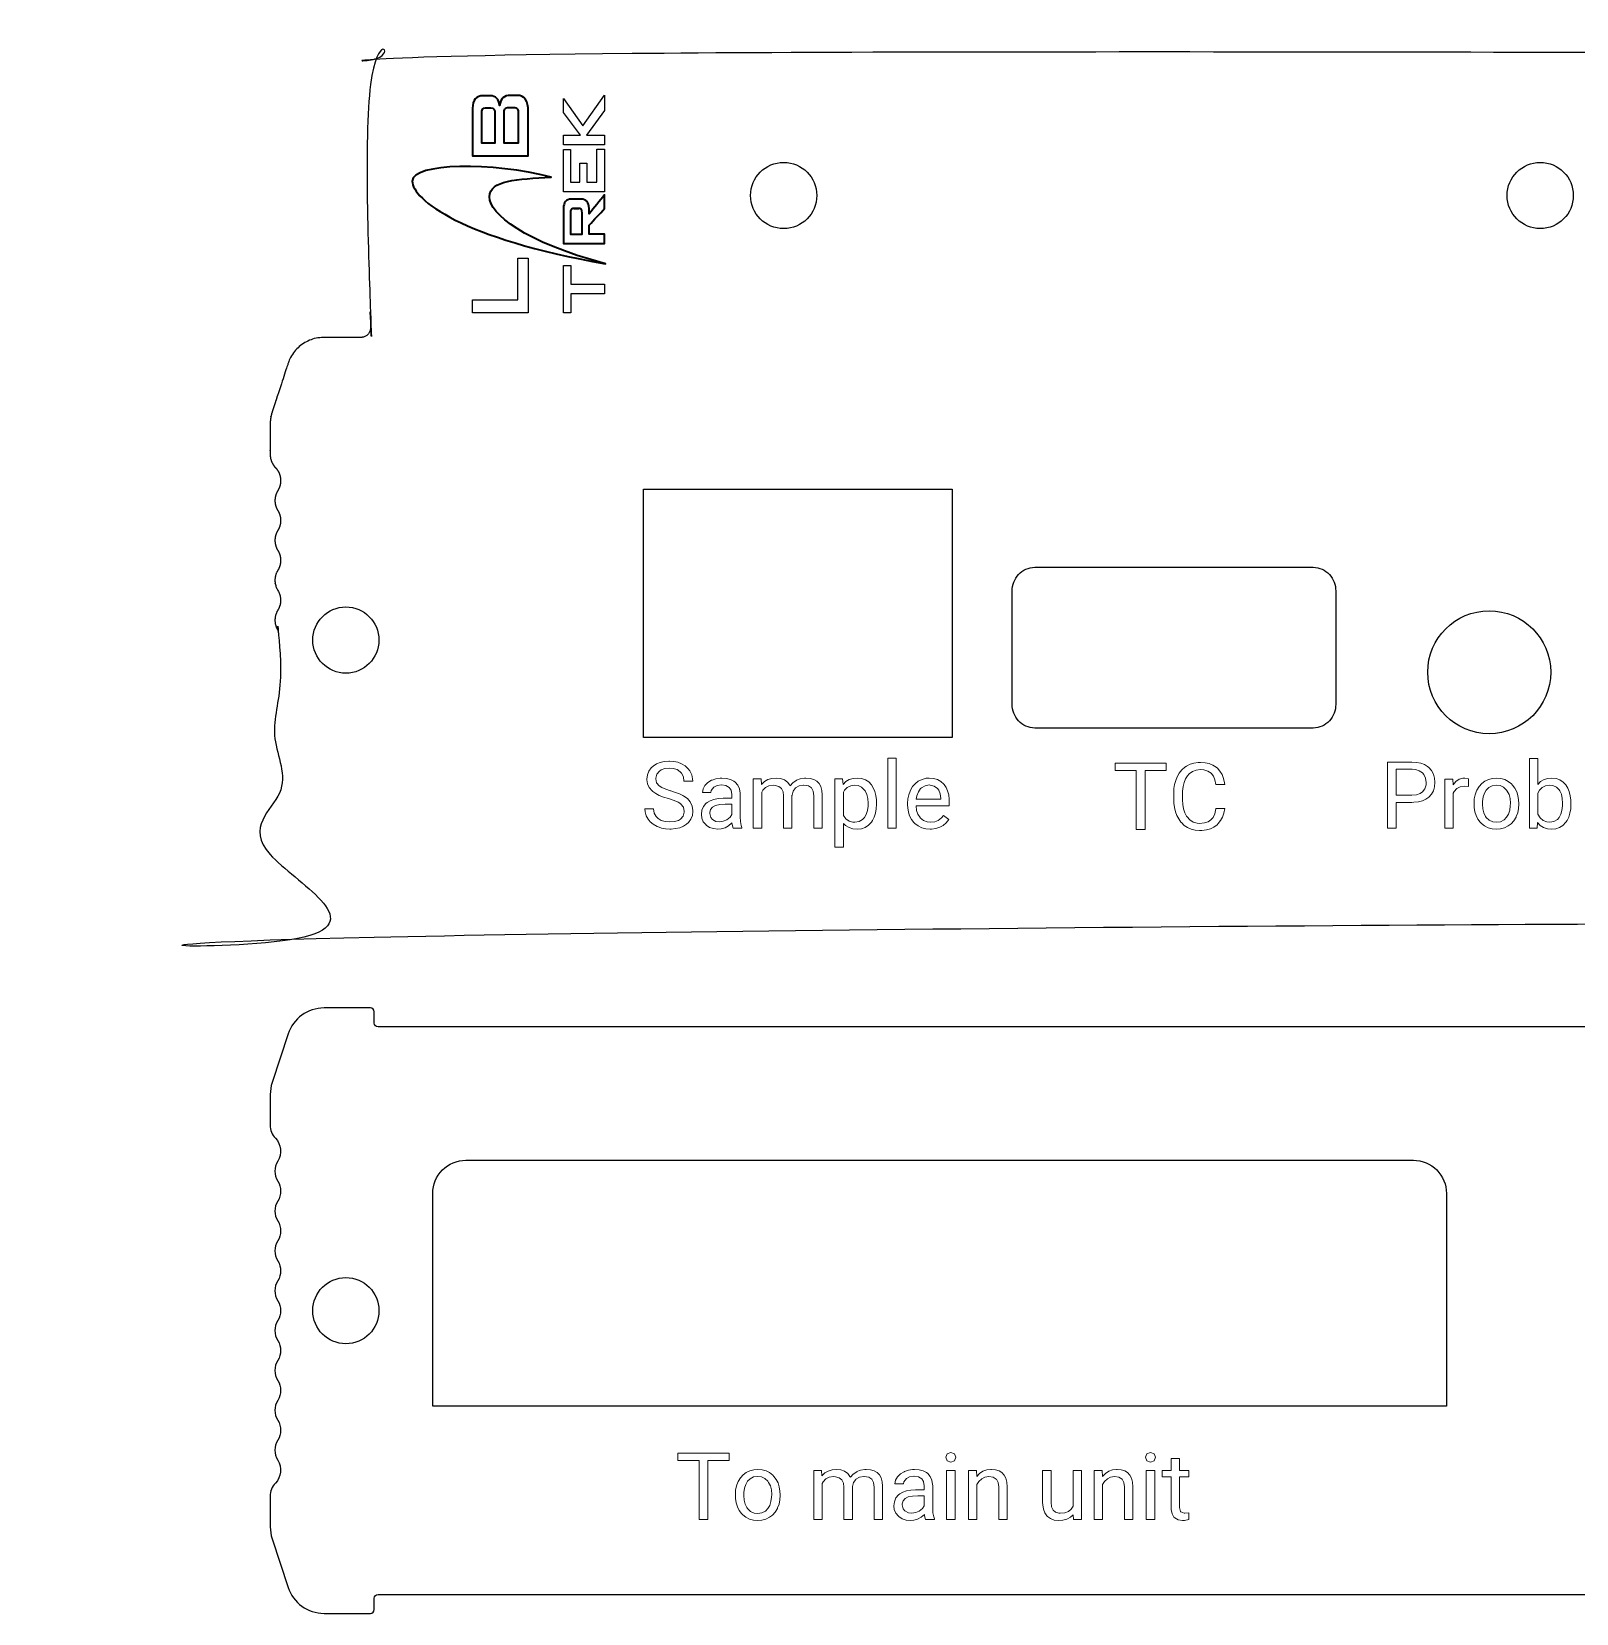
# Model space of a CAD drawing. Header units: inches. Extents: x -13 to 295, y 0 to 121.
# Drawn here: x -12.6 to 69.1, y 0 to 83.6 of the extents above; entities that cross this region are included whole.
import ezdxf

# ---------------------------------------------------------------- set-up
doc = ezdxf.new("R2010")
doc.units = ezdxf.units.IN
doc.header["$MEASUREMENT"] = 0
doc.layers.add('INCISIONI', color=3, linetype='Continuous')
doc.layers.add('TAGLIO', color=1, linetype='Continuous')

msp = doc.modelspace()

# ---------------------------------------------------------------- linework, layer by layer
at = {"layer": 'INCISIONI'}
for p, q in [((13.642, 77.036), (13.642, 77.036)), ((15.878, 74.034), (15.878, 74.034)), ((16.86, 74.262), (16.86, 74.262)), ((17.681, 72.4), (17.681, 72.4))]:
    msp.add_line(p, q, dxfattribs=at)
for points in [[(17.681, 77.624), (15.507, 77.624), (15.507, 78.134), (16.413, 78.134), (15.507, 79.339), (15.507, 80.072), (16.531, 78.631), (17.681, 80.249), (17.681, 79.436), (16.725, 78.134), (17.681, 78.134), (17.681, 77.624)], [(17.681, 75.146), (15.507, 75.146), (15.507, 77.37), (15.878, 77.37), (15.878, 75.652), (16.363, 75.652), (16.363, 76.654), (16.733, 76.654), (16.733, 75.652), (17.272, 75.652), (17.272, 77.391), (17.681, 77.391), (17.681, 75.146)], [(13.642, 68.75), (10.701, 68.75), (10.701, 69.433), (13.089, 69.433), (13.089, 71.639), (13.642, 71.639), (13.642, 68.75)], [(15.895, 70.25), (17.681, 70.25), (17.681, 69.745), (15.895, 69.745), (15.895, 68.747), (15.507, 68.747), (15.507, 71.253), (15.895, 71.253), (15.895, 70.25)]]:
    msp.add_lwpolyline(points, close=True, dxfattribs=at)
at = {"layer": 'INCISIONI', "color": 3, "lineweight": 0}
for points in [[(33.103, 45.195), (32.658, 45.195), (32.658, 41.504), (33.103, 41.504), (33.103, 41.504)], [(67.973, 41.472), (68.174, 41.539), (68.348, 41.652), (68.502, 41.814), (68.566, 41.907), (68.656, 42.09), (68.723, 42.294), (68.76, 42.52), (68.775, 42.77), (68.775, 42.808), (68.769, 42.982), (68.74, 43.22), (68.688, 43.435), (68.609, 43.624), (68.505, 43.789), (68.363, 43.94), (68.188, 44.056), (67.988, 44.123), (67.761, 44.146), (67.558, 44.129), (67.352, 44.068), (67.172, 43.964), (67.018, 43.812), (67.018, 45.192), (66.574, 45.192), (66.574, 41.498), (66.983, 41.498), (67.003, 41.8), (67.151, 41.646), (67.329, 41.539), (67.532, 41.472), (67.764, 41.451)], [(21.05, 43.063), (21.106, 43.046), (21.361, 42.962), (21.562, 42.874), (21.704, 42.787), (21.718, 42.776), (21.843, 42.607), (21.884, 42.387), (21.884, 42.352), (21.829, 42.143), (21.689, 41.98), (21.582, 41.916), (21.382, 41.852), (21.132, 41.832), (21.129, 41.832), (20.888, 41.852), (20.679, 41.913), (20.504, 42.018), (20.406, 42.114), (20.304, 42.297), (20.269, 42.517), (19.807, 42.517), (19.816, 42.375), (19.871, 42.163), (19.976, 41.971), (20.083, 41.843), (20.252, 41.707), (20.458, 41.594), (20.478, 41.585), (20.685, 41.512), (20.902, 41.469), (21.132, 41.454), (21.196, 41.454), (21.437, 41.478), (21.655, 41.527), (21.849, 41.605), (22.018, 41.713), (22.119, 41.803), (22.247, 41.974), (22.322, 42.169), (22.349, 42.392), (22.349, 42.436), (22.314, 42.66), (22.23, 42.857), (22.2, 42.903), (22.058, 43.063), (21.867, 43.203), (21.823, 43.226), (21.646, 43.313), (21.431, 43.394), (21.184, 43.473), (21.172, 43.473), (20.914, 43.557), (20.714, 43.647), (20.565, 43.743), (20.432, 43.9), (20.382, 44.106), (20.385, 44.149), (20.441, 44.361), (20.574, 44.521), (20.664, 44.579), (20.862, 44.649), (21.106, 44.672), (21.3, 44.658), (21.509, 44.6), (21.675, 44.489), (21.753, 44.408), (21.846, 44.219), (21.878, 43.99), (22.343, 43.99), (22.334, 44.112), (22.285, 44.327), (22.189, 44.527), (22.105, 44.64), (21.945, 44.791), (21.75, 44.91), (21.556, 44.989), (21.341, 45.035), (21.106, 45.05), (21.068, 45.05), (20.83, 45.029), (20.612, 44.977), (20.42, 44.896), (20.249, 44.782), (20.144, 44.684), (20.019, 44.509), (19.944, 44.315), (19.918, 44.097), (19.918, 44.059), (19.953, 43.844), (20.043, 43.653), (20.188, 43.484), (20.231, 43.447), (20.385, 43.336), (20.571, 43.237), (20.795, 43.145)], [(44.673, 44.931), (44.673, 44.553), (45.794, 44.553), (45.794, 41.431), (46.253, 41.431), (46.253, 44.553), (47.377, 44.553), (47.377, 44.931)], [(49.941, 42.27), (49.854, 42.076), (49.735, 41.936), (49.596, 41.846), (49.392, 41.782), (49.143, 41.759), (49.009, 41.768), (48.803, 41.826), (48.626, 41.936), (48.478, 42.096), (48.446, 42.143), (48.356, 42.32), (48.292, 42.523), (48.254, 42.75), (48.239, 43.002), (48.239, 43.345), (48.242, 43.458), (48.266, 43.705), (48.315, 43.923), (48.39, 44.112), (48.492, 44.274), (48.588, 44.382), (48.759, 44.504), (48.957, 44.576), (49.183, 44.602), (49.369, 44.588), (49.578, 44.524), (49.747, 44.414), (49.752, 44.408), (49.866, 44.257), (49.953, 44.056), (50.005, 43.807), (50.47, 43.807), (50.458, 43.903), (50.406, 44.132), (50.325, 44.335), (50.217, 44.515), (50.078, 44.669), (50.014, 44.722), (49.843, 44.835), (49.645, 44.916), (49.427, 44.963), (49.183, 44.98), (49.07, 44.974), (48.843, 44.942), (48.637, 44.878), (48.446, 44.782), (48.364, 44.727), (48.202, 44.585), (48.065, 44.414), (47.952, 44.213), (47.876, 44.027), (47.821, 43.818), (47.786, 43.595), (47.778, 43.354), (47.778, 43.017), (47.783, 42.825), (47.813, 42.59), (47.862, 42.372), (47.937, 42.172), (48.033, 41.992), (48.152, 41.826), (48.176, 41.8), (48.332, 41.649), (48.507, 41.533), (48.701, 41.448), (48.913, 41.399), (49.143, 41.382), (49.265, 41.387), (49.497, 41.417), (49.709, 41.475), (49.895, 41.565), (50.06, 41.687), (50.121, 41.742), (50.252, 41.904), (50.354, 42.09), (50.426, 42.302), (50.47, 42.54), (50.005, 42.54), (50.002, 42.523)], [(60.922, 42.95), (61.108, 43.034), (61.268, 43.145), (61.404, 43.296), (61.506, 43.479), (61.564, 43.688), (61.584, 43.929), (61.564, 44.152), (61.503, 44.361), (61.401, 44.544), (61.259, 44.704), (61.198, 44.756), (61.027, 44.861), (60.829, 44.936), (60.605, 44.983), (60.359, 44.997), (59.069, 44.997), (59.069, 41.498), (59.531, 41.498), (59.531, 42.869), (60.353, 42.869), (60.463, 42.872), (60.707, 42.898)], [(60.806, 43.339), (60.605, 43.269), (60.359, 43.246), (59.531, 43.246), (59.531, 44.62), (60.385, 44.62), (60.547, 44.605), (60.756, 44.541), (60.925, 44.425), (60.998, 44.344), (61.09, 44.155), (61.122, 43.926), (61.114, 43.789), (61.05, 43.58), (60.925, 43.42)], [(23.862, 43.792), (24.097, 43.757), (24.265, 43.656), (24.364, 43.508), (24.405, 43.284), (24.405, 43.081), (23.972, 43.081), (23.943, 43.081), (23.69, 43.063), (23.464, 43.02), (23.269, 42.953), (23.107, 42.857), (23.04, 42.802), (22.903, 42.642), (22.822, 42.448), (22.796, 42.224), (22.819, 42.035), (22.9, 41.841), (23.043, 41.672), (23.057, 41.66), (23.234, 41.547), (23.438, 41.478), (23.673, 41.454), (23.847, 41.469), (24.05, 41.527), (24.239, 41.629), (24.413, 41.777), (24.422, 41.701), (24.474, 41.504), (24.942, 41.504), (24.942, 41.541), (24.904, 41.646), (24.864, 41.858), (24.849, 42.111), (24.849, 43.307), (24.849, 43.351), (24.808, 43.577), (24.721, 43.769), (24.585, 43.929), (24.518, 43.981), (24.341, 44.077), (24.126, 44.132), (23.882, 44.152), (23.792, 44.149), (23.568, 44.115), (23.362, 44.045), (23.333, 44.033), (23.139, 43.911), (22.988, 43.76), (22.889, 43.589), (22.848, 43.383), (23.295, 43.383), (23.319, 43.502), (23.455, 43.673), (23.626, 43.76), (23.856, 43.792)], [(26.313, 44.068), (26.133, 43.964), (25.976, 43.815), (25.964, 44.103), (25.543, 44.103), (25.543, 41.504), (25.988, 41.504), (25.988, 43.403), (26.043, 43.508), (26.182, 43.656), (26.362, 43.746), (26.586, 43.775), (26.702, 43.766), (26.894, 43.711), (27.033, 43.6), (27.114, 43.432), (27.141, 43.206), (27.141, 41.504), (27.588, 41.504), (27.588, 43.229), (27.591, 43.24), (27.652, 43.458), (27.779, 43.627), (27.782, 43.632), (27.965, 43.74), (28.189, 43.775), (28.218, 43.775), (28.456, 43.737), (28.616, 43.638), (28.622, 43.632), (28.715, 43.461), (28.744, 43.22), (28.744, 41.504), (29.188, 41.504), (29.188, 43.246), (29.188, 43.264), (29.165, 43.499), (29.11, 43.699), (29.017, 43.862), (28.895, 43.99), (28.735, 44.08), (28.543, 44.135), (28.32, 44.152), (28.25, 44.149), (28.023, 44.115), (27.829, 44.036), (27.817, 44.03), (27.634, 43.9), (27.489, 43.734), (27.466, 43.781), (27.344, 43.943), (27.184, 44.059), (26.987, 44.129), (26.748, 44.152), (26.519, 44.132)], [(31.633, 41.658), (31.784, 41.817), (31.848, 41.91), (31.938, 42.093), (32.002, 42.299), (32.043, 42.526), (32.054, 42.776), (32.054, 42.816), (32.049, 42.994), (32.02, 43.232), (31.967, 43.447), (31.886, 43.635), (31.784, 43.798), (31.645, 43.946), (31.468, 44.059), (31.267, 44.129), (31.041, 44.152), (30.826, 44.132), (30.617, 44.071), (30.44, 43.964), (30.286, 43.815), (30.265, 44.103), (29.859, 44.103), (29.859, 40.502), (30.303, 40.502), (30.303, 41.756), (30.425, 41.643), (30.605, 41.539), (30.811, 41.475), (31.05, 41.454), (31.256, 41.475), (31.456, 41.541)], [(31.267, 43.67), (31.424, 43.519), (31.456, 43.473), (31.543, 43.29), (31.593, 43.075), (31.61, 42.825), (31.607, 42.674), (31.575, 42.436), (31.514, 42.233), (31.424, 42.073), (31.314, 41.954), (31.131, 41.852), (30.913, 41.817), (30.808, 41.823), (30.605, 41.881), (30.437, 41.997), (30.303, 42.175), (30.303, 43.415), (30.361, 43.505), (30.509, 43.653), (30.692, 43.743), (30.91, 43.775), (31.079, 43.754)], [(34.259, 41.62), (34.45, 41.527), (34.659, 41.472), (34.892, 41.454), (34.973, 41.457), (35.2, 41.486), (35.403, 41.55), (35.583, 41.652), (35.74, 41.785), (35.873, 41.957), (35.6, 42.169), (35.493, 42.047), (35.316, 41.913), (35.147, 41.846), (34.918, 41.817), (34.735, 41.838), (34.537, 41.916), (34.372, 42.055), (34.363, 42.064), (34.247, 42.236), (34.174, 42.442), (34.145, 42.677), (35.905, 42.677), (35.905, 42.86), (35.902, 43.02), (35.873, 43.261), (35.815, 43.473), (35.734, 43.659), (35.627, 43.818), (35.618, 43.827), (35.464, 43.969), (35.281, 44.071), (35.075, 44.132), (34.837, 44.152), (34.674, 44.141), (34.462, 44.083), (34.264, 43.981), (34.113, 43.865), (33.968, 43.699), (33.849, 43.505), (33.832, 43.467), (33.759, 43.264), (33.716, 43.046), (33.701, 42.813), (33.701, 42.732), (33.707, 42.584), (33.742, 42.355), (33.806, 42.148), (33.904, 41.965), (34.032, 41.803), (34.09, 41.748)], [(34.27, 43.426), (34.386, 43.592), (34.436, 43.641), (34.622, 43.749), (34.837, 43.786), (34.9, 43.783), (35.112, 43.728), (35.281, 43.6), (35.345, 43.51), (35.426, 43.316), (35.461, 43.075), (35.461, 43.04), (34.16, 43.04), (34.192, 43.217)], [(63.359, 43.699), (63.359, 44.115), (63.161, 44.146), (63.059, 44.141), (62.856, 44.085), (62.685, 43.972), (62.543, 43.798), (62.534, 44.1), (62.104, 44.1), (62.104, 41.498), (62.548, 41.498), (62.548, 43.345), (62.601, 43.447), (62.734, 43.598), (62.914, 43.688), (63.141, 43.717)], [(64.413, 44.077), (64.218, 43.981), (64.067, 43.868), (63.919, 43.705), (63.8, 43.51), (63.786, 43.476), (63.71, 43.272), (63.664, 43.054), (63.649, 42.822), (63.649, 42.79), (63.658, 42.601), (63.695, 42.375), (63.762, 42.169), (63.855, 41.983), (63.98, 41.817), (64.041, 41.753), (64.207, 41.623), (64.395, 41.527), (64.605, 41.469), (64.834, 41.451), (65.049, 41.469), (65.264, 41.524), (65.455, 41.62), (65.609, 41.733), (65.755, 41.896), (65.874, 42.09), (65.885, 42.116), (65.958, 42.317), (66.001, 42.535), (66.016, 42.77), (66.016, 42.802), (66.007, 42.996), (65.972, 43.223), (65.906, 43.429), (65.813, 43.615), (65.691, 43.781), (65.627, 43.844), (65.458, 43.978), (65.27, 44.071), (65.06, 44.129), (64.831, 44.146), (64.628, 44.132)], [(65.023, 43.757), (65.211, 43.67), (65.371, 43.516), (65.409, 43.464), (65.499, 43.278), (65.554, 43.066), (65.572, 42.822), (65.569, 42.683), (65.534, 42.448), (65.47, 42.247), (65.371, 42.082), (65.238, 41.942), (65.052, 41.846), (64.834, 41.814), (64.645, 41.838), (64.456, 41.925), (64.3, 42.076), (64.262, 42.128), (64.169, 42.311), (64.114, 42.526), (64.096, 42.77), (64.102, 42.921), (64.137, 43.156), (64.201, 43.357), (64.3, 43.519), (64.427, 43.65), (64.613, 43.749), (64.831, 43.781)], [(68.185, 43.473), (68.267, 43.293), (68.313, 43.075), (68.331, 42.819), (68.328, 42.683), (68.299, 42.439), (68.241, 42.236), (68.153, 42.076), (68.055, 41.965), (67.875, 41.864), (67.654, 41.829), (67.491, 41.843), (67.302, 41.916), (67.143, 42.047), (67.018, 42.236), (67.018, 43.362), (67.105, 43.508), (67.253, 43.653), (67.433, 43.74), (67.651, 43.769), (67.811, 43.754), (68.005, 43.673), (68.156, 43.522)], [(24.312, 42.09), (24.135, 41.951), (23.955, 41.872), (23.737, 41.841), (23.565, 41.864), (23.38, 41.96), (23.29, 42.07), (23.24, 42.285), (23.24, 42.328), (23.287, 42.485), (23.388, 42.607), (23.551, 42.694), (23.775, 42.747), (24.056, 42.764), (24.405, 42.764), (24.405, 42.23)], [(21.556, 8.46), (21.556, 8.082), (22.68, 8.082), (22.68, 4.96), (23.139, 4.96), (23.139, 8.082), (24.262, 8.082), (24.262, 8.46)], [(35.795, 8.434), (35.728, 8.251), (35.795, 8.071), (35.99, 7.998), (36.187, 8.071), (36.254, 8.251), (36.187, 8.434), (35.99, 8.506)], [(46.349, 8.434), (46.282, 8.251), (46.349, 8.071), (46.543, 7.998), (46.741, 8.071), (46.808, 8.251), (46.741, 8.434), (46.543, 8.506)], [(25.357, 7.536), (25.163, 7.443), (25.012, 7.327), (24.864, 7.167), (24.745, 6.97), (24.727, 6.935), (24.655, 6.735), (24.608, 6.517), (24.594, 6.285), (24.594, 6.253), (24.602, 6.064), (24.64, 5.834), (24.704, 5.628), (24.8, 5.442), (24.922, 5.28), (24.983, 5.216), (25.151, 5.082), (25.34, 4.986), (25.549, 4.931), (25.778, 4.911), (25.993, 4.928), (26.205, 4.984), (26.4, 5.079), (26.551, 5.193), (26.699, 5.355), (26.815, 5.55), (26.83, 5.576), (26.902, 5.779), (26.946, 5.997), (26.96, 6.229), (26.96, 6.261), (26.952, 6.456), (26.914, 6.682), (26.85, 6.892), (26.757, 7.075), (26.632, 7.24), (26.571, 7.307), (26.403, 7.438), (26.214, 7.533), (26.005, 7.589), (25.773, 7.609), (25.569, 7.591)], [(32.083, 7.443), (31.927, 7.536), (31.735, 7.589), (31.508, 7.609), (31.439, 7.606), (31.215, 7.571), (31.018, 7.493), (31.009, 7.487), (30.826, 7.356), (30.681, 7.191), (30.655, 7.237), (30.536, 7.4), (30.373, 7.516), (30.175, 7.586), (29.937, 7.609), (29.708, 7.589), (29.502, 7.525), (29.322, 7.42), (29.165, 7.272), (29.153, 7.56), (28.735, 7.56), (28.735, 4.96), (29.179, 4.96), (29.179, 6.857), (29.234, 6.961), (29.371, 7.112), (29.551, 7.199), (29.778, 7.231), (29.891, 7.223), (30.085, 7.167), (30.222, 7.057), (30.303, 6.889), (30.332, 6.662), (30.332, 4.96), (30.779, 4.96), (30.779, 6.685), (30.779, 6.697), (30.84, 6.915), (30.968, 7.083), (30.971, 7.089), (31.154, 7.194), (31.378, 7.231), (31.41, 7.231), (31.648, 7.194), (31.808, 7.095), (31.81, 7.089), (31.903, 6.915), (31.932, 6.677), (31.932, 4.96), (32.38, 4.96), (32.38, 6.703), (32.377, 6.72), (32.354, 6.955), (32.298, 7.156), (32.208, 7.318)], [(33.748, 7.571), (33.541, 7.501), (33.512, 7.487), (33.318, 7.368), (33.167, 7.217), (33.068, 7.046), (33.027, 6.839), (33.475, 6.839), (33.495, 6.958), (33.634, 7.13), (33.806, 7.217), (34.035, 7.249), (34.041, 7.249), (34.273, 7.214), (34.445, 7.112), (34.543, 6.964), (34.584, 6.741), (34.584, 6.537), (34.151, 6.537), (34.122, 6.534), (33.867, 6.52), (33.643, 6.476), (33.448, 6.407), (33.283, 6.314), (33.219, 6.258), (33.082, 6.099), (33.001, 5.904), (32.975, 5.681), (32.995, 5.492), (33.08, 5.297), (33.222, 5.129), (33.236, 5.117), (33.414, 5.001), (33.617, 4.934), (33.852, 4.911), (34.026, 4.925), (34.23, 4.984), (34.418, 5.085), (34.59, 5.233), (34.601, 5.158), (34.654, 4.96), (35.118, 4.96), (35.118, 4.998), (35.083, 5.103), (35.043, 5.312), (35.028, 5.567), (35.028, 6.764), (35.025, 6.807), (34.988, 7.034), (34.9, 7.226), (34.764, 7.385), (34.697, 7.438), (34.517, 7.53), (34.305, 7.589), (34.061, 7.609), (33.968, 7.606)], [(35.763, 7.56), (35.763, 4.96), (36.207, 4.96), (36.207, 7.56)], [(37.355, 7.234), (37.34, 7.56), (36.919, 7.56), (36.919, 4.96), (37.363, 4.96), (37.363, 6.813), (37.459, 6.964), (37.619, 7.115), (37.776, 7.197), (37.999, 7.231), (38.226, 7.199), (38.391, 7.095), (38.394, 7.095), (38.487, 6.924), (38.519, 6.68), (38.519, 4.96), (38.963, 4.96), (38.963, 6.677), (38.963, 6.688), (38.943, 6.932), (38.891, 7.138), (38.807, 7.307), (38.688, 7.438), (38.537, 7.533), (38.351, 7.589), (38.133, 7.609), (38.107, 7.609), (37.886, 7.58), (37.686, 7.51), (37.508, 7.394)], [(42.202, 5.39), (42.007, 5.315), (41.769, 5.288), (41.702, 5.291), (41.522, 5.344), (41.391, 5.457), (41.313, 5.637), (41.287, 5.881), (41.287, 7.56), (40.842, 7.56), (40.842, 5.866), (40.848, 5.744), (40.883, 5.509), (40.956, 5.312), (41.063, 5.155), (41.089, 5.126), (41.252, 5.007), (41.455, 4.934), (41.696, 4.911), (41.911, 4.925), (42.126, 4.984), (42.309, 5.079), (42.457, 5.216), (42.466, 4.96), (42.89, 4.96), (42.89, 7.56), (42.446, 7.56), (42.446, 5.669), (42.35, 5.515)], [(43.999, 7.234), (43.985, 7.56), (43.564, 7.56), (43.564, 4.96), (44.008, 4.96), (44.008, 6.813), (44.104, 6.964), (44.264, 7.115), (44.423, 7.197), (44.644, 7.231), (44.871, 7.199), (45.039, 7.095), (45.039, 7.095), (45.132, 6.924), (45.164, 6.68), (45.164, 4.96), (45.608, 4.96), (45.608, 6.677), (45.608, 6.688), (45.591, 6.932), (45.536, 7.138), (45.451, 7.307), (45.332, 7.438), (45.181, 7.533), (44.995, 7.589), (44.778, 7.609), (44.751, 7.609), (44.531, 7.58), (44.333, 7.51), (44.156, 7.394)], [(46.32, 7.56), (46.32, 4.96), (46.764, 4.96), (46.764, 7.56)], [(48.129, 5.384), (48.077, 5.602), (48.077, 7.217), (48.562, 7.217), (48.562, 7.56), (48.077, 7.56), (48.077, 8.19), (47.632, 8.19), (47.632, 7.56), (47.159, 7.56), (47.159, 7.217), (47.632, 7.217), (47.632, 5.602), (47.638, 5.483), (47.685, 5.262), (47.783, 5.091), (47.824, 5.047), (48.001, 4.946), (48.234, 4.911), (48.35, 4.917), (48.573, 4.96), (48.573, 5.318), (48.364, 5.288), (48.332, 5.288), (48.141, 5.367)], [(25.967, 7.217), (26.156, 7.13), (26.313, 6.979), (26.351, 6.924), (26.444, 6.741), (26.499, 6.526), (26.516, 6.285), (26.51, 6.145), (26.478, 5.91), (26.414, 5.707), (26.316, 5.541), (26.182, 5.402), (25.996, 5.306), (25.778, 5.274), (25.59, 5.297), (25.398, 5.384), (25.241, 5.535), (25.203, 5.591), (25.113, 5.773), (25.058, 5.985), (25.041, 6.229), (25.047, 6.38), (25.079, 6.616), (25.145, 6.816), (25.241, 6.982), (25.372, 7.112), (25.558, 7.211), (25.773, 7.243)], [(34.584, 5.686), (34.491, 5.547), (34.314, 5.408), (34.134, 5.329), (33.916, 5.297), (33.745, 5.32), (33.559, 5.416), (33.469, 5.527), (33.419, 5.742), (33.419, 5.785), (33.463, 5.942), (33.567, 6.064), (33.73, 6.151), (33.954, 6.203), (34.235, 6.221), (34.584, 6.221)]]:
    msp.add_lwpolyline(points, close=True, dxfattribs=at)
at = {"layer": 'INCISIONI', "lineweight": 35}
for points, knots in [([(12.69, 80.239), (12.816, 80.239), (12.941, 80.239), (13.066, 80.239), (13.45, 80.239), (13.642, 79.95), (13.642, 79.372), (13.642, 78.594), (13.642, 77.815), (13.642, 77.036), (12.662, 77.036), (11.682, 77.036), (10.701, 77.036), (10.701, 77.876), (10.701, 78.715), (10.701, 79.555), (10.701, 79.996), (10.891, 80.216), (11.271, 80.216), (11.391, 80.216), (11.511, 80.216), (11.63, 80.216), (11.919, 80.216), (12.084, 80.047), (12.126, 79.709), (12.172, 80.062), (12.36, 80.239), (12.69, 80.239)], [0, 0, 0, 0, 1, 1, 1, 2, 2, 2, 3, 3, 3, 4, 4, 4, 5, 5, 5, 6, 6, 6, 7, 7, 7, 8, 8, 8, 9, 9, 9, 9]), ([(11.67, 79.583), (11.577, 79.583), (11.484, 79.583), (11.391, 79.583), (11.25, 79.583), (11.18, 79.479), (11.18, 79.27), (11.18, 78.749), (11.18, 78.229), (11.18, 77.708), (11.414, 77.708), (11.647, 77.708), (11.881, 77.708), (11.881, 78.229), (11.881, 78.749), (11.881, 79.27), (11.881, 79.479), (11.811, 79.583), (11.67, 79.583)], [0, 0, 0, 0, 1, 1, 1, 2, 2, 2, 3, 3, 3, 4, 4, 4, 5, 5, 5, 6, 6, 6, 6]), ([(12.85, 79.6), (12.776, 79.6), (12.702, 79.6), (12.628, 79.6), (12.517, 79.6), (12.443, 79.57), (12.405, 79.509), (12.379, 79.464), (12.365, 79.384), (12.365, 79.27), (12.365, 78.749), (12.365, 78.229), (12.365, 77.708), (12.614, 77.708), (12.863, 77.708), (13.112, 77.708), (13.112, 78.229), (13.112, 78.749), (13.112, 79.27), (13.112, 79.384), (13.099, 79.464), (13.072, 79.509), (13.034, 79.57), (12.96, 79.6), (12.85, 79.6)], [0, 0, 0, 0, 1, 1, 1, 2, 2, 2, 3, 3, 3, 4, 4, 4, 5, 5, 5, 6, 6, 6, 7, 7, 7, 8, 8, 8, 8]), ([(11.598, 74.869), (11.598, 73.971), (13.425, 72.484), (17.73, 71.338), (10.173, 72.639), (7.509, 74.745), (7.509, 75.705), (7.509, 76.666), (11.784, 76.727), (14.85, 75.922), (13.054, 75.798), (11.598, 75.767), (11.598, 74.869)], [0, 0, 0, 0, 1, 1, 1, 2, 2, 2, 3, 3, 3, 4, 4, 4, 4]), ([(16.438, 74.751), (16.719, 74.751), (16.86, 74.588), (16.86, 74.262), (16.86, 74.166), (16.86, 74.071), (16.86, 73.975), (17.133, 74.31), (17.407, 74.644), (17.681, 74.978), (17.681, 74.736), (17.681, 74.495), (17.681, 74.253), (17.407, 73.961), (17.133, 73.669), (16.86, 73.377), (16.86, 73.217), (16.86, 73.057), (16.86, 72.897), (17.133, 72.897), (17.407, 72.897), (17.681, 72.897), (17.681, 72.731), (17.681, 72.566), (17.681, 72.4), (16.957, 72.4), (16.232, 72.4), (15.507, 72.4), (15.507, 73.021), (15.507, 73.641), (15.507, 74.262), (15.507, 74.588), (15.648, 74.751), (15.929, 74.751), (16.099, 74.751), (16.268, 74.751), (16.438, 74.751)], [0, 0, 0, 0, 1, 1, 1, 2, 2, 2, 3, 3, 3, 4, 4, 4, 5, 5, 5, 6, 6, 6, 7, 7, 7, 8, 8, 8, 9, 9, 9, 10, 10, 10, 11, 11, 11, 12, 12, 12, 12]), ([(16.052, 74.262), (15.979, 74.262), (15.929, 74.241), (15.904, 74.199), (15.887, 74.168), (15.878, 74.113), (15.878, 74.034), (15.878, 73.655), (15.878, 73.276), (15.878, 72.897), (16.082, 72.897), (16.285, 72.897), (16.489, 72.897), (16.489, 73.276), (16.489, 73.655), (16.489, 74.034), (16.489, 74.113), (16.48, 74.168), (16.464, 74.199), (16.438, 74.241), (16.389, 74.262), (16.315, 74.262), (16.227, 74.262), (16.14, 74.262), (16.052, 74.262), (16.14, 74.262), (16.227, 74.262), (16.315, 74.262)], [0, 0, 0, 0, 1, 1, 1, 2, 2, 2, 3, 3, 3, 4, 4, 4, 5, 5, 5, 6, 6, 6, 7, 7, 7, 8, 8, 8, 9, 9, 9, 9])]:
    msp.add_open_spline(points, degree=3, knots=knots, dxfattribs=at)
at = {"layer": 'TAGLIO'}
msp.add_lwpolyline([(19.744, 59.431), (36.058, 59.431), (36.058, 46.295), (19.744, 46.295)], close=True, dxfattribs=at)
for points in [[(40.42, 46.797, -0.414214), (39.234, 48.049), (39.234, 54.041, -0.414214), (40.42, 55.293), (55.149, 55.293, -0.414214), (56.334, 54.041), (56.334, 48.049, -0.414214), (55.149, 46.797)], [(10.343, 23.95), (60.443, 23.95, -0.414214), (62.193, 22.2), (62.193, 10.95), (8.593, 10.95), (8.593, 22.2, -0.414214)]]:
    msp.add_lwpolyline(points, format="xyb", close=True, dxfattribs=at)
for centre, radius in [((27.15, 74.945), 1.75), ((67.15, 74.945), 1.75), ((4, 51.445), 1.75), ((64.452, 49.745), 3.25), ((4, 16), 1.75)]:
    msp.add_circle(centre, radius, dxfattribs=at)
at = {"layer": 'TAGLIO', "lineweight": 25}
msp.add_rational_spline([(89, 35.445), (88.89, 35.445), (88.8, 35.535), (88.8, 35.645), (88.8, 35.645), (88.8, 36.245), (88.8, 36.245), (88.8, 36.355), (88.71, 36.445), (88.6, 36.445), (88.6, 36.445), (5.7, 36.445), (5.7, 36.445), (5.59, 36.445), (5.5, 36.355), (5.5, 36.245), (5.5, 36.245), (5.5, 35.645), (5.5, 35.645), (5.5, 35.535), (5.41, 35.445), (5.3, 35.445), (5.3, 35.445), (2.845, 35.445), (2.845, 35.445), (1.981, 35.445), (1.215, 36), (0.945, 36.82), (0.945, 36.82), (0.1, 39.391), (0.1, 39.391), (0.034, 39.592), (0, 39.803), (0, 40.015), (0, 40.015), (0, 41.639), (0, 41.639), (0, 41.895), (0.098, 42.142), (0.275, 42.328), (0.588, 42.657), (0.64, 43.157), (0.4, 43.543), (0.2, 43.866), (0.2, 44.274), (0.4, 44.597), (0.6, 44.92), (0.6, 45.328), (0.4, 45.65), (0.2, 45.973), (0.2, 46.381), (0.4, 46.704), (0.6, 47.027), (0.6, 47.435), (0.4, 47.757), (0.2, 48.08), (0.2, 48.488), (0.4, 48.811), (0.6, 49.134), (0.6, 49.542), (0.4, 49.865), (0.2, 50.187), (0.2, 50.595), (0.4, 50.918), (0.6, 51.241), (0.6, 51.649), (0.4, 51.972), (0.2, 52.294), (0.2, 52.703), (0.4, 53.025), (0.6, 53.348), (0.6, 53.756), (0.4, 54.079), (0.2, 54.402), (0.2, 54.81), (0.4, 55.132), (0.6, 55.455), (0.6, 55.863), (0.4, 56.186), (0.2, 56.509), (0.2, 56.917), (0.4, 57.24), (0.6, 57.562), (0.6, 57.97), (0.4, 58.293), (0.2, 58.616), (0.2, 59.024), (0.4, 59.347), (0.64, 59.733), (0.588, 60.233), (0.275, 60.562), (0.098, 60.748), (0, 60.995), (0, 61.251), (0, 61.251), (0, 62.875), (0, 62.875), (0, 63.087), (0.034, 63.298), (0.1, 63.499), (0.1, 63.499), (0.945, 66.07), (0.945, 66.07), (1.215, 66.89), (1.981, 67.445), (2.845, 67.445), (2.845, 67.445), (4.082, 67.445), (4.8, 67.445), (5.093, 67.445), (5.3, 67.652), (5.3, 67.945), (5.3, 72.445), (5.3, 76.945), (5.3, 81.445), (5.3, 82.031), (5.714, 82.445), (6.3, 82.445), (33.533, 82.445), (60.767, 82.445), (88, 82.445), (88.586, 82.445), (89, 82.031), (89, 81.445), (89, 76.945), (89, 72.445), (89, 67.945), (89, 67.652), (89.207, 67.445), (89.5, 67.445), (90.218, 67.445), (91.455, 67.445), (91.455, 67.445), (92.319, 67.445), (93.085, 66.89), (93.355, 66.07), (93.355, 66.07), (94.2, 63.499), (94.2, 63.499), (94.266, 63.298), (94.3, 63.087), (94.3, 62.875), (94.3, 62.875), (94.3, 61.251), (94.3, 61.251), (94.3, 60.995), (94.202, 60.748), (94.025, 60.562), (93.712, 60.233), (93.66, 59.733), (93.9, 59.347), (94.1, 59.024), (94.1, 58.616), (93.9, 58.293), (93.7, 57.97), (93.7, 57.562), (93.9, 57.24), (94.1, 56.917), (94.1, 56.509), (93.9, 56.186), (93.7, 55.863), (93.7, 55.455), (93.9, 55.132), (94.1, 54.81), (94.1, 54.402), (93.9, 54.079), (93.7, 53.756), (93.7, 53.348), (93.9, 53.025), (94.1, 52.703), (94.1, 52.294), (93.9, 51.972), (93.7, 51.649), (93.7, 51.241), (93.9, 50.918), (94.1, 50.595), (94.1, 50.187), (93.9, 49.865), (93.7, 49.542), (93.7, 49.134), (93.9, 48.811), (94.1, 48.488), (94.1, 48.08), (93.9, 47.757), (93.7, 47.435), (93.7, 47.027), (93.9, 46.704), (94.1, 46.381), (94.1, 45.973), (93.9, 45.65), (93.7, 45.328), (93.7, 44.92), (93.9, 44.597), (94.1, 44.274), (94.1, 43.866), (93.9, 43.543), (93.66, 43.157), (93.712, 42.657), (94.025, 42.328), (94.202, 42.142), (94.3, 41.895), (94.3, 41.639), (94.3, 41.639), (94.3, 40.015), (94.3, 40.015), (94.3, 39.803), (94.266, 39.592), (94.2, 39.391), (94.2, 39.391), (93.355, 36.82), (93.355, 36.82), (93.085, 36), (92.319, 35.445), (91.455, 35.445), (91.455, 35.445), (89, 35.445), (89, 35.445)], [1, 1, 1, 1, 1, 1, 1, 1, 1, 1, 1, 1, 1, 1, 1, 1, 1, 1, 1, 1, 1, 1, 1, 1, 1, 1, 1, 1, 1, 1, 1, 1, 1, 1, 1, 1, 1, 1, 1, 1, 1, 1, 1, 1, 1, 1, 1, 1, 1, 1, 1, 1, 1, 1, 1, 1, 1, 1, 1, 1, 1, 1, 1, 1, 1, 1, 1, 1, 1, 1, 1, 1, 1, 1, 1, 1, 1, 1, 1, 1, 1, 1, 1, 1, 1, 1, 1, 1, 1, 1, 1, 1, 1, 1, 1, 1, 1, 1, 1, 1, 1, 1, 1, 1, 1, 1, 1, 1, 1, 0.804737854124, 0.804737854124, 1, 1, 1, 1, 0.804737854124, 0.804737854124, 1, 1, 1, 1, 0.804737854124, 0.804737854124, 1, 1, 1, 1, 0.804737854124, 0.804737854124, 1, 1, 1, 1, 1, 1, 1, 1, 1, 1, 1, 1, 1, 1, 1, 1, 1, 1, 1, 1, 1, 1, 1, 1, 1, 1, 1, 1, 1, 1, 1, 1, 1, 1, 1, 1, 1, 1, 1, 1, 1, 1, 1, 1, 1, 1, 1, 1, 1, 1, 1, 1, 1, 1, 1, 1, 1, 1, 1, 1, 1, 1, 1, 1, 1, 1, 1, 1, 1, 1, 1, 1, 1, 1, 1, 1, 1, 1, 1, 1, 1, 1, 1, 1, 1, 1, 1, 1], degree=3, knots=[0, 0, 0, 0, 1, 1, 1, 2, 2, 2, 3, 3, 3, 4, 4, 4, 5, 5, 5, 6, 6, 6, 7, 7, 7, 8, 8, 8, 9, 9, 9, 10, 10, 10, 11, 11, 11, 12, 12, 12, 13, 13, 13, 14, 14, 14, 15, 15, 15, 16, 16, 16, 17, 17, 17, 18, 18, 18, 19, 19, 19, 20, 20, 20, 21, 21, 21, 22, 22, 22, 23, 23, 23, 24, 24, 24, 25, 25, 25, 26, 26, 26, 27, 27, 27, 28, 28, 28, 29, 29, 29, 30, 30, 30, 31, 31, 31, 32, 32, 32, 33, 33, 33, 34, 34, 34, 35, 35, 35, 35.709875, 35.709875, 35.709875, 37.280672, 37.280672, 37.280672, 38.280672, 38.280672, 38.280672, 39.851468, 39.851468, 39.851468, 40.851468, 40.851468, 40.851468, 42.422264, 42.422264, 42.422264, 43.422264, 43.422264, 43.422264, 44.993061, 44.993061, 44.993061, 45.702936, 45.702936, 45.702936, 46.702936, 46.702936, 46.702936, 47.702936, 47.702936, 47.702936, 48.702936, 48.702936, 48.702936, 49.702936, 49.702936, 49.702936, 50.702936, 50.702936, 50.702936, 51.702936, 51.702936, 51.702936, 52.702936, 52.702936, 52.702936, 53.702936, 53.702936, 53.702936, 54.702936, 54.702936, 54.702936, 55.702936, 55.702936, 55.702936, 56.702936, 56.702936, 56.702936, 57.702936, 57.702936, 57.702936, 58.702936, 58.702936, 58.702936, 59.702936, 59.702936, 59.702936, 60.702936, 60.702936, 60.702936, 61.702936, 61.702936, 61.702936, 62.702936, 62.702936, 62.702936, 63.702936, 63.702936, 63.702936, 64.702936, 64.702936, 64.702936, 65.702936, 65.702936, 65.702936, 66.702936, 66.702936, 66.702936, 67.702936, 67.702936, 67.702936, 68.702936, 68.702936, 68.702936, 69.702936, 69.702936, 69.702936, 70.702936, 70.702936, 70.702936, 71.702936, 71.702936, 71.702936, 72.702936, 72.702936, 72.702936, 73.702936, 73.702936, 73.702936, 73.702936], dxfattribs=at)
msp.add_open_spline([(88.8, 0.2), (88.8, 0.2), (88.8, 0.8), (88.8, 0.8), (88.8, 0.91), (88.71, 1), (88.6, 1), (88.6, 1), (5.7, 1), (5.7, 1), (5.59, 1), (5.5, 0.91), (5.5, 0.8), (5.5, 0.8), (5.5, 0.2), (5.5, 0.2), (5.5, 0.09), (5.41, 0), (5.3, 0), (5.3, 0), (2.845, 0), (2.845, 0), (1.981, 0), (1.215, 0.555), (0.945, 1.375), (0.945, 1.375), (0.1, 3.946), (0.1, 3.946), (0.034, 4.147), (0, 4.358), (0, 4.57), (0, 4.57), (0, 6.194), (0, 6.194), (0, 6.45), (0.098, 6.697), (0.275, 6.883), (0.588, 7.212), (0.64, 7.712), (0.4, 8.098), (0.2, 8.421), (0.2, 8.829), (0.4, 9.152), (0.6, 9.475), (0.6, 9.883), (0.4, 10.205), (0.2, 10.528), (0.2, 10.936), (0.4, 11.259), (0.6, 11.582), (0.6, 11.99), (0.4, 12.313), (0.2, 12.635), (0.2, 13.043), (0.4, 13.366), (0.6, 13.689), (0.6, 14.097), (0.4, 14.42), (0.2, 14.742), (0.2, 15.151), (0.4, 15.473), (0.6, 15.796), (0.6, 16.204), (0.4, 16.527), (0.2, 16.849), (0.2, 17.258), (0.4, 17.58), (0.6, 17.903), (0.6, 18.311), (0.4, 18.634), (0.2, 18.957), (0.2, 19.365), (0.4, 19.687), (0.6, 20.01), (0.6, 20.418), (0.4, 20.741), (0.2, 21.064), (0.2, 21.472), (0.4, 21.795), (0.6, 22.117), (0.6, 22.525), (0.4, 22.848), (0.2, 23.171), (0.2, 23.579), (0.4, 23.902), (0.64, 24.288), (0.588, 24.788), (0.275, 25.117), (0.098, 25.303), (0, 25.55), (0, 25.806), (0, 25.806), (0, 27.43), (0, 27.43), (0, 27.642), (0.034, 27.853), (0.1, 28.054), (0.1, 28.054), (0.945, 30.625), (0.945, 30.625), (1.215, 31.445), (1.981, 32), (2.845, 32), (2.845, 32), (5.3, 32), (5.3, 32), (5.41, 32), (5.5, 31.91), (5.5, 31.8), (5.5, 31.8), (5.5, 31.2), (5.5, 31.2), (5.5, 31.09), (5.59, 31), (5.7, 31), (5.7, 31), (88.6, 31), (88.6, 31), (88.71, 31), (88.8, 31.09), (88.8, 31.2), (88.8, 31.2), (88.8, 31.8), (88.8, 31.8), (88.8, 31.91), (88.89, 32), (89, 32), (89, 32), (91.455, 32), (91.455, 32), (92.319, 32), (93.085, 31.445), (93.355, 30.625), (93.355, 30.625), (94.2, 28.054), (94.2, 28.054), (94.266, 27.853), (94.3, 27.642), (94.3, 27.43), (94.3, 27.43), (94.3, 25.806), (94.3, 25.806), (94.3, 25.55), (94.202, 25.303), (94.025, 25.117), (93.712, 24.788), (93.66, 24.288), (93.9, 23.902), (94.1, 23.579), (94.1, 23.171), (93.9, 22.848), (93.7, 22.525), (93.7, 22.117), (93.9, 21.795), (94.1, 21.472), (94.1, 21.064), (93.9, 20.741), (93.7, 20.418), (93.7, 20.01), (93.9, 19.687), (94.1, 19.365), (94.1, 18.957), (93.9, 18.634), (93.7, 18.311), (93.7, 17.903), (93.9, 17.58), (94.1, 17.258), (94.1, 16.849), (93.9, 16.527), (93.7, 16.204), (93.7, 15.796), (93.9, 15.473), (94.1, 15.151), (94.1, 14.742), (93.9, 14.42), (93.7, 14.097), (93.7, 13.689), (93.9, 13.366), (94.1, 13.043), (94.1, 12.635), (93.9, 12.313), (93.7, 11.99), (93.7, 11.582), (93.9, 11.259), (94.1, 10.936), (94.1, 10.528), (93.9, 10.205), (93.7, 9.883), (93.7, 9.475), (93.9, 9.152), (94.1, 8.829), (94.1, 8.421), (93.9, 8.098), (93.66, 7.712), (93.712, 7.212), (94.025, 6.883), (94.202, 6.697), (94.3, 6.45), (94.3, 6.194), (94.3, 6.194), (94.3, 4.57), (94.3, 4.57), (94.3, 4.358), (94.266, 4.147), (94.2, 3.946), (94.2, 3.946), (93.355, 1.375), (93.355, 1.375), (93.085, 0.555), (92.319, 0), (91.455, 0), (91.455, 0), (89, 0), (89, 0), (88.89, 0), (88.8, 0.09), (88.8, 0.2)], degree=3, knots=[0, 0, 0, 0, 1, 1, 1, 2, 2, 2, 3, 3, 3, 4, 4, 4, 5, 5, 5, 6, 6, 6, 7, 7, 7, 8, 8, 8, 9, 9, 9, 10, 10, 10, 11, 11, 11, 12, 12, 12, 13, 13, 13, 14, 14, 14, 15, 15, 15, 16, 16, 16, 17, 17, 17, 18, 18, 18, 19, 19, 19, 20, 20, 20, 21, 21, 21, 22, 22, 22, 23, 23, 23, 24, 24, 24, 25, 25, 25, 26, 26, 26, 27, 27, 27, 28, 28, 28, 29, 29, 29, 30, 30, 30, 31, 31, 31, 32, 32, 32, 33, 33, 33, 34, 34, 34, 35, 35, 35, 36, 36, 36, 37, 37, 37, 38, 38, 38, 39, 39, 39, 40, 40, 40, 41, 41, 41, 42, 42, 42, 43, 43, 43, 44, 44, 44, 45, 45, 45, 46, 46, 46, 47, 47, 47, 48, 48, 48, 49, 49, 49, 50, 50, 50, 51, 51, 51, 52, 52, 52, 53, 53, 53, 54, 54, 54, 55, 55, 55, 56, 56, 56, 57, 57, 57, 58, 58, 58, 59, 59, 59, 60, 60, 60, 61, 61, 61, 62, 62, 62, 63, 63, 63, 64, 64, 64, 65, 65, 65, 66, 66, 66, 67, 67, 67, 68, 68, 68, 69, 69, 69, 70, 70, 70, 71, 71, 71, 72, 72, 72, 72], dxfattribs=at)

doc.saveas('drawing.dxf')
